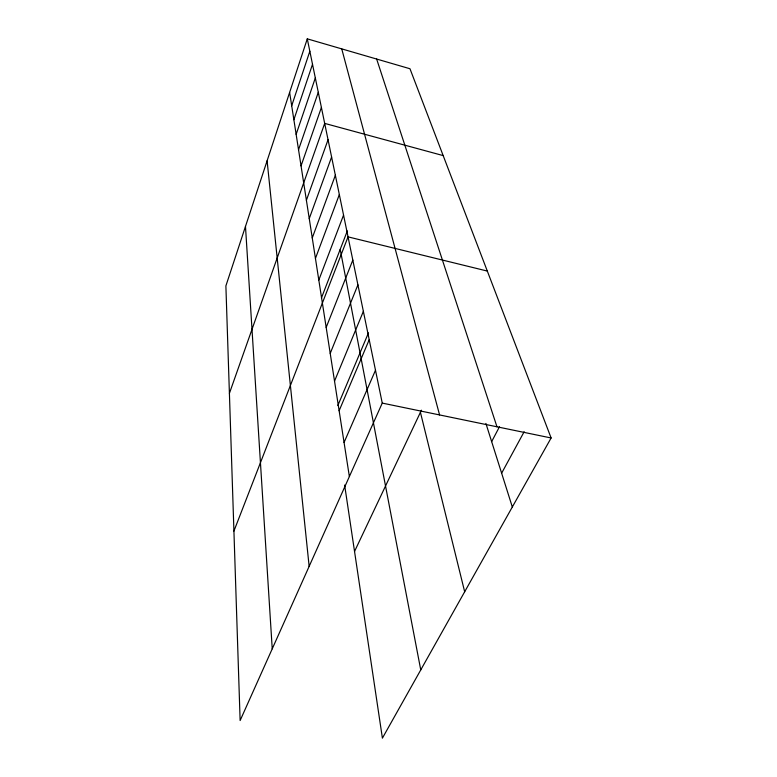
<?xml version="1.0" encoding="UTF-8"?>
<svg xmlns="http://www.w3.org/2000/svg" width="777" height="777" viewBox="0 0 777 777"><rect width="100%" height="100%" fill="white"/><g stroke="black" fill="none" stroke-linecap="round" stroke-linejoin="round"><path stroke-width="1.17" d="M307.284 38.85L225.884 285.907L240.132 720.532L382.255 403.098L307.284 38.85L409.974 68.745L551.116 437.975L382.401 738.15L344.629 485.042M291.696 105.769L309.838 51.253M293.871 119.716L312.519 64.258M296.144 134.343L315.326 77.933M298.533 149.718L318.288 92.298M301.049 165.87L321.406 107.44M229.409 393.356L324.689 123.397L443.172 155.594M306.4 200.272L328.049 139.743M309.246 218.599L331.604 156.993M312.257 237.956L335.363 175.243M315.443 258.411L339.335 194.571M318.813 280.06L343.56 215.083M321.435 297.989L347.329 230.924M233.916 531.089L348.047 236.868L487.315 271.066M326.175 327.438L352.826 260.081M330.215 353.409L357.915 284.848M334.528 381.118L363.374 311.334M337.84 405.536L368.463 332.867M339.131 410.732L369.211 339.724M344.075 442.463L375.495 370.231M354.535 551.456L421.425 410.198M491.656 441.627L499.485 426.738M501.631 473.193L524.145 431.75M382.255 403.098L551.116 437.975M376.651 59.042L496.969 426.796M485.907 423.446L512.325 507.002M341.744 48.883L439.578 414.937M420.425 412.315L464.675 591.783M340.209 249.359L420.755 669.92M289.627 92.453L349.368 476.544M267.103 160.82L309.149 566.384M245.483 226.437L272.232 648.824"/></g></svg>
